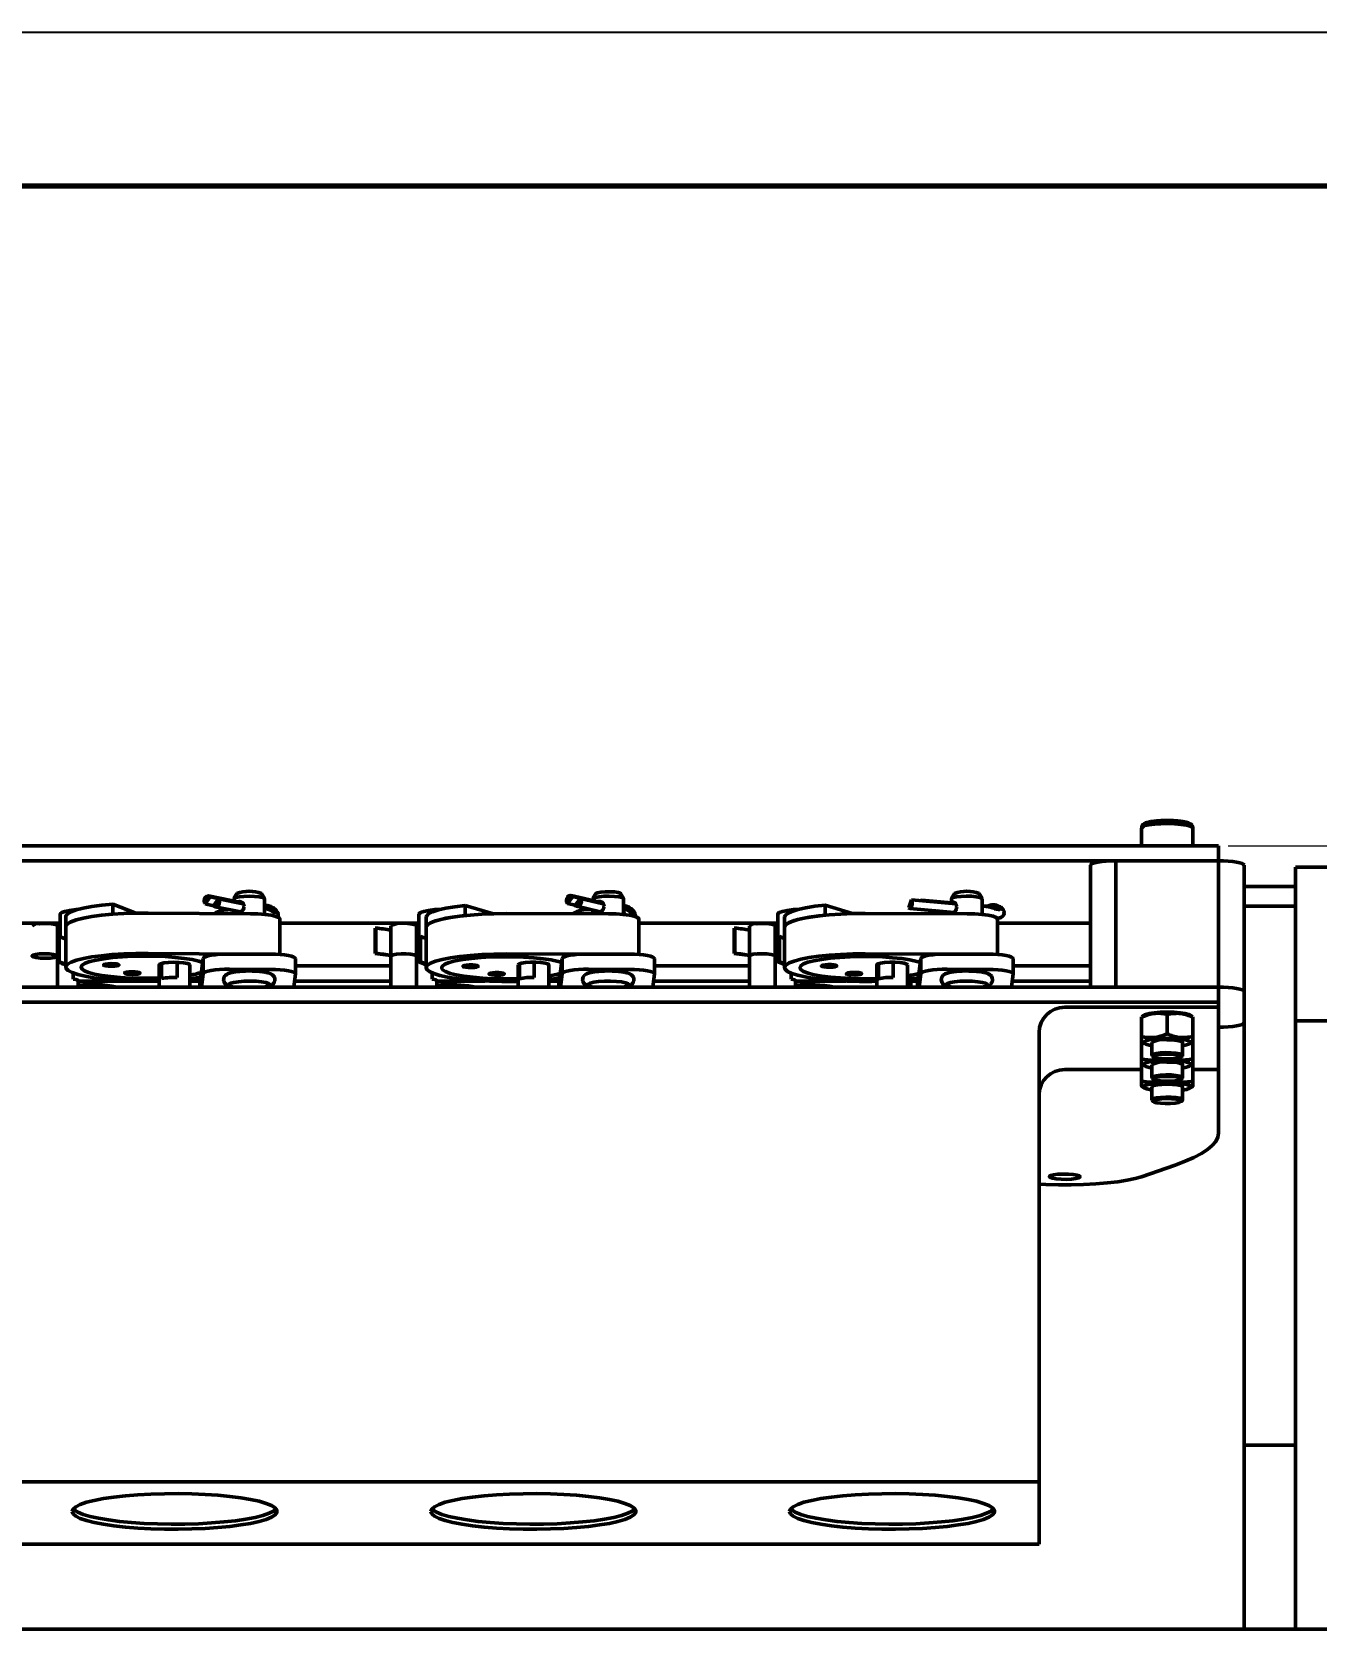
# Model space of a CAD drawing. Header units: millimetres. Extents: x 141 to 982, y 511 to 1105.
# Drawn here: x 687.1 to 770.7, y 1001.3 to 1105.3 of the extents above; entities that cross this region are included whole.
import ezdxf

# ---------------------------------------------------------------- set-up
doc = ezdxf.new("R2010")
doc.units = ezdxf.units.MM
doc.header["$LTSCALE"] = 0.3
doc.layers.add('尺寸线', color=6, linetype='Continuous', lineweight=18)
doc.layers.add('粗实线', color=7, linetype='Continuous', lineweight=50)
doc.styles.add('我的样式', font='romans.shx', dxfattribs={"height": 2.5, "bigfont": 'chineset.shx'})
doc.dimstyles.new('我的样式', dxfattribs={"dimtxt": 2.5, "dimasz": 2.5, "dimexe": 0.75, "dimexo": 0.625, "dimtad": 1, "dimdec": 1, "dimlfac": 3, "dimdsep": 46, "dimtxsty": '我的样式', "dimcen": 2.5, "dimclrd": 256, "dimclre": 256, "dimclrt": 256, "dimadec": 0, "dimazin": 0, "dimtp": 0.018, "dimtm": 0.018, "dimtfac": 1, "dimtdec": 1, "dimtmove": 0, "dimatfit": 3, "dimfxl": 1, "dimlwd": 18, "dimlwe": 18, "dimarcsym": 0})

# ---------------------------------------------------------------- blocks, each defined once
blk = doc.blocks.new('*D20')
at = {"layer": 'Defpoints', "color": 0, "transparency": 16777216}
for p in [(764.31, 1052.44), (787.64, 891.5), (822.7, 891.5)]:
    blk.add_point(p, dxfattribs=at)
at = {"layer": '尺寸线', "linetype": 'Continuous', "lineweight": 18, "transparency": 16777216}
for p, q in [((764.94, 1052.44), (823.45, 1052.44)), ((822.7, 1049.94), (822.7, 894)), ((788.27, 891.5), (823.45, 891.5))]:
    blk.add_line(p, q, dxfattribs=at)
at = {"layer": '尺寸线', "transparency": 16777216}
for points in [[(822.28, 1049.94), (823.12, 1049.94), (822.7, 1052.44)], [(822.28, 894), (823.12, 894), (822.7, 891.5)]]:
    blk.add_solid(points, dxfattribs=at)
at = {"layer": '尺寸线', "transparency": 16777216, "insert": (820.82, 971.52), "char_height": 2.5, "attachment_point": 5, "rotation": 90, "style": '我的样式'}
blk.add_mtext('482.8', dxfattribs=at)

msp = doc.modelspace()

# ---------------------------------------------------------------- linework, layer by layer
at = {"color": 3, "lineweight": -3}
msp.add_line((141.04, 1105.342), (982.04, 1105.342), dxfattribs=at)
at = {"lineweight": 70}
msp.add_line((166.04, 1095.342), (972.04, 1095.342), dxfattribs=at)
at = {"layer": '粗实线'}
for p, q in [((759.312, 1053.585), (759.312, 1052.44)), ((762.645, 1052.44), (762.645, 1053.585)), ((627.645, 1052.44), (764.312, 1052.44)), ((764.312, 1052.44), (764.312, 1051.455)), ((627.645, 1051.455), (764.312, 1051.455)), ((757.645, 1051.455), (757.645, 1043.249)), ((757.645, 1051.455), (764.312, 1051.455)), ((764.312, 1043.249), (764.312, 1051.455)), ((755.978, 1043.249), (755.978, 1051.166)), ((765.978, 1051.166), (765.978, 1042.959)), ((769.312, 1041.05), (769.312, 1051.05)), ((772.645, 1051.05), (769.312, 1051.05)), ((700.469, 1049.327), (700.278, 1049.002)), ((702.267, 1049.002), (702.076, 1049.327)), ((723.818, 1049.327), (723.626, 1049.002)), ((725.616, 1049.002), (725.424, 1049.327)), ((747.145, 1049.327), (746.954, 1049.002)), ((748.943, 1049.002), (748.752, 1049.327)), ((769.312, 1049.784), (765.978, 1049.784)), ((692.395, 1048.642), (692.395, 1047.985)), ((692.395, 1048.642), (693.9, 1048.057)), ((698.735, 1049.106), (698.403, 1048.65)), ((698.944, 1048.54), (698.403, 1048.65)), ((700.844, 1048.721), (698.629, 1049.172)), ((700.882, 1048.668), (698.735, 1049.106)), ((699.276, 1048.996), (698.944, 1048.54)), ((699.05, 1048.474), (700.706, 1048.137)), ((700.882, 1048.668), (699.276, 1048.996)), ((700.272, 1048.984), (700.272, 1048.837)), ((700.272, 1048.225), (700.272, 1048.025)), ((702.272, 1047.972), (702.272, 1048.984)), ((702.303, 1048.379), (702.272, 1048.385)), ((715.308, 1048.556), (715.308, 1047.9)), ((715.308, 1048.556), (717.161, 1048.015)), ((722.317, 1049.135), (721.966, 1048.683)), ((722.462, 1048.567), (721.966, 1048.683)), ((724.263, 1048.72), (722.21, 1049.201)), ((724.296, 1048.67), (722.317, 1049.135)), ((722.813, 1049.018), (722.462, 1048.567)), ((722.569, 1048.501), (724.107, 1048.14)), ((724.296, 1048.67), (722.813, 1049.018)), ((723.621, 1048.984), (723.621, 1048.87)), ((723.621, 1048.254), (723.621, 1048.019)), ((725.621, 1047.972), (725.621, 1048.984)), ((738.738, 1048.578), (738.738, 1047.921)), ((738.738, 1048.578), (740.51, 1048.026)), ((744.175, 1048.397), (744.339, 1048.929)), ((744.23, 1048.364), (747.127, 1048.101)), ((747.226, 1048.666), (744.339, 1048.929)), ((747.2, 1048.697), (745.022, 1048.895)), ((747.226, 1048.666), (745.077, 1048.862)), ((746.949, 1048.984), (746.949, 1048.72)), ((748.949, 1047.972), (748.949, 1048.984)), ((749.157, 1048.519), (748.949, 1048.538)), ((749.212, 1048.486), (748.949, 1048.51)), ((769.312, 1048.501), (765.978, 1048.501)), ((688.978, 1047.404), (679.982, 1047.404)), ((688.812, 1045.267), (688.812, 1047.237)), ((688.978, 1047.982), (688.978, 1046.504)), ((689.337, 1047.823), (689.337, 1047.166)), ((689.337, 1047.166), (689.337, 1044.54)), ((694.704, 1048.063), (701.35, 1048.018)), ((703.272, 1045.363), (703.272, 1047.671)), ((712.312, 1047.404), (703.272, 1047.404)), ((710.478, 1047.237), (710.478, 1045.267)), ((712.145, 1045.267), (712.145, 1047.237)), ((712.312, 1047.982), (712.312, 1046.551)), ((712.782, 1047.785), (712.782, 1047.129)), ((712.782, 1047.129), (712.782, 1044.503)), ((717.983, 1048.026), (724.634, 1048.018)), ((726.621, 1045.363), (726.621, 1047.671)), ((735.645, 1047.404), (726.621, 1047.404)), ((733.812, 1047.237), (733.812, 1045.267)), ((735.478, 1045.267), (735.478, 1047.237)), ((735.645, 1047.982), (735.645, 1046.555)), ((736.086, 1047.794), (736.086, 1047.138)), ((736.086, 1047.138), (736.086, 1044.511)), ((741.327, 1048.035), (747.977, 1048.018)), ((746.949, 1048.117), (746.949, 1048.021)), ((749.949, 1045.363), (749.949, 1047.671)), ((755.978, 1047.404), (749.949, 1047.404)), ((688.876, 1046.525), (688.812, 1046.545)), ((688.905, 1046.528), (688.876, 1046.525)), ((688.876, 1046.525), (688.876, 1044.884)), ((688.905, 1046.528), (688.905, 1044.886)), ((709.507, 1047.085), (709.471, 1047.076)), ((709.471, 1047.076), (709.471, 1045.434)), ((709.507, 1047.085), (709.507, 1045.444)), ((712.383, 1046.527), (712.145, 1046.603)), ((712.413, 1046.53), (712.383, 1046.527)), ((712.383, 1046.527), (712.383, 1044.886)), ((712.413, 1046.53), (712.413, 1044.888)), ((732.858, 1047.086), (732.822, 1047.077)), ((732.822, 1047.077), (732.822, 1045.435)), ((732.858, 1047.086), (732.858, 1045.445)), ((735.727, 1046.527), (735.478, 1046.607)), ((735.757, 1046.53), (735.727, 1046.527)), ((735.727, 1046.527), (735.727, 1044.886)), ((735.757, 1046.53), (735.757, 1044.888)), ((688.759, 1045.318), (688.812, 1045.267)), ((688.812, 1043.249), (688.812, 1045.267)), ((694.704, 1045.437), (701.333, 1045.392)), ((698.043, 1043.249), (698.281, 1045.114)), ((698.281, 1044.129), (698.281, 1045.114)), ((699.984, 1045.397), (702.65, 1045.387)), ((704.279, 1044.113), (704.279, 1045.098)), ((709.507, 1045.444), (709.471, 1045.434)), ((710.478, 1045.267), (710.478, 1043.249)), ((712.145, 1043.249), (712.145, 1045.267)), ((717.983, 1045.4), (723.037, 1045.394)), ((721.38, 1043.249), (721.63, 1045.115)), ((721.63, 1044.13), (721.63, 1045.115)), ((723.335, 1045.397), (726.001, 1045.387)), ((727.628, 1044.112), (727.628, 1045.097)), ((732.858, 1045.445), (732.822, 1045.435)), ((733.812, 1045.267), (733.812, 1043.249)), ((735.456, 1045.301), (735.478, 1045.267)), ((735.478, 1043.249), (735.478, 1045.267)), ((741.327, 1045.409), (746.453, 1045.396)), ((744.712, 1043.249), (744.957, 1045.115)), ((744.957, 1044.13), (744.957, 1045.115)), ((746.661, 1045.397), (749.327, 1045.387)), ((750.956, 1044.113), (750.956, 1045.097)), ((688.876, 1044.884), (688.812, 1044.904)), ((688.905, 1044.886), (688.876, 1044.884)), ((689.826, 1043.77), (689.826, 1044.159)), ((695.42, 1044.689), (695.42, 1043.249)), ((695.576, 1043.797), (695.576, 1044.782)), ((696.585, 1043.875), (696.585, 1044.86)), ((697.42, 1043.249), (697.42, 1044.689)), ((698.169, 1043.249), (698.281, 1044.129)), ((699.984, 1044.412), (702.65, 1044.402)), ((704.279, 1044.106), (704.17, 1043.249)), ((704.279, 1044.622), (710.478, 1044.622)), ((712.383, 1044.886), (712.145, 1044.962)), ((712.413, 1044.888), (712.383, 1044.886)), ((713.181, 1043.767), (713.181, 1044.157)), ((718.754, 1044.689), (718.754, 1043.249)), ((718.853, 1043.779), (718.853, 1044.764)), ((719.803, 1043.878), (719.803, 1044.862)), ((720.754, 1043.249), (720.754, 1044.689)), ((721.512, 1043.249), (721.63, 1044.13)), ((723.335, 1044.413), (726.001, 1044.402)), ((727.628, 1044.106), (727.513, 1043.249)), ((727.628, 1044.622), (733.812, 1044.622)), ((735.727, 1044.886), (735.478, 1044.965)), ((735.757, 1044.888), (735.727, 1044.886)), ((736.516, 1043.767), (736.516, 1044.153)), ((742.087, 1044.689), (742.087, 1043.249)), ((742.199, 1043.784), (742.199, 1044.769)), ((743.164, 1043.877), (743.164, 1044.862)), ((744.087, 1043.249), (744.087, 1044.689)), ((744.841, 1043.249), (744.957, 1044.13)), ((746.661, 1044.412), (749.327, 1044.402)), ((750.955, 1044.106), (750.843, 1043.249)), ((750.956, 1044.622), (755.978, 1044.622)), ((627.645, 1043.249), (764.312, 1043.249)), ((690.145, 1043.249), (690.145, 1043.656)), ((690.145, 1043.637), (695.42, 1043.637)), ((697.42, 1043.637), (697.645, 1043.637)), ((697.645, 1043.637), (698.093, 1043.637)), ((704.219, 1043.637), (710.478, 1043.637)), ((713.478, 1043.249), (713.478, 1043.656)), ((713.478, 1043.637), (716.586, 1043.637)), ((720.754, 1043.637), (720.978, 1043.637)), ((720.978, 1043.637), (721.432, 1043.637)), ((727.565, 1043.637), (733.812, 1043.637)), ((736.812, 1043.249), (736.812, 1043.656)), ((736.812, 1043.637), (740.093, 1043.637)), ((744.087, 1043.637), (744.312, 1043.637)), ((744.312, 1043.788), (744.312, 1043.637)), ((744.312, 1043.249), (744.312, 1043.637)), ((744.312, 1043.637), (744.763, 1043.637)), ((750.894, 1043.637), (755.978, 1043.637)), ((757.645, 1043.249), (764.312, 1043.249)), ((764.312, 1043.249), (764.312, 1042.264)), ((764.312, 1042.264), (627.645, 1042.264)), ((754.312, 1041.936), (764.312, 1041.936)), ((764.312, 1041.936), (764.312, 1042.264)), ((764.312, 1041.936), (764.312, 1037.884)), ((765.978, 1042.959), (765.978, 1042.63)), ((765.978, 1042.63), (765.978, 1013.466)), ((759.51, 1041.438), (759.312, 1041.331)), ((759.312, 1041.306), (759.312, 1040.034)), ((760.978, 1041.473), (760.978, 1040.202)), ((762.645, 1041.331), (762.446, 1041.438)), ((762.645, 1041.306), (762.645, 1040.034)), ((772.645, 1041.05), (769.312, 1041.05)), ((769.312, 1041.05), (769.312, 1013.466)), ((752.645, 1011.078), (752.645, 1040.294)), ((759.312, 1039.676), (759.51, 1039.568)), ((759.312, 1039.676), (759.312, 1038.587)), ((759.978, 1039.65), (759.978, 1038.813)), ((761.978, 1038.813), (761.978, 1039.65)), ((762.446, 1039.568), (762.645, 1039.676)), ((762.645, 1039.676), (762.645, 1038.587)), ((754.312, 1037.884), (759.312, 1037.884)), ((759.312, 1038.228), (759.51, 1038.121)), ((759.312, 1038.228), (759.312, 1037.14)), ((759.978, 1038.203), (759.978, 1037.366)), ((759.994, 1038.782), (760.076, 1038.703)), ((761.881, 1038.703), (761.963, 1038.782)), ((761.978, 1037.366), (761.978, 1038.203)), ((762.446, 1038.121), (762.645, 1038.228)), ((762.645, 1038.228), (762.645, 1037.14)), ((762.645, 1037.884), (764.312, 1037.884)), ((764.312, 1037.884), (764.312, 1033.75)), ((759.299, 1036.788), (759.51, 1036.674)), ((759.978, 1036.756), (759.978, 1035.918)), ((759.994, 1037.335), (760.076, 1037.255)), ((761.881, 1037.255), (761.963, 1037.335)), ((761.978, 1035.918), (761.978, 1036.756)), ((762.446, 1036.674), (762.661, 1036.79)), ((759.994, 1035.888), (760.076, 1035.808)), ((761.881, 1035.808), (761.963, 1035.888)), ((761.496, 1031.679), (759.312, 1030.92)), ((769.312, 1013.466), (765.978, 1013.466)), ((765.978, 1013.466), (765.978, 1001.505)), ((769.312, 1013.466), (769.312, 1001.505)), ((752.645, 1011.078), (639.312, 1011.078)), ((752.645, 1007.026), (752.645, 1011.078)), ((639.312, 1007.026), (752.645, 1007.026)), ((787.645, 1001.505), (614.312, 1001.505))]:
    msp.add_line(p, q, dxfattribs=at)
at = {"layer": '粗实线', "flags": 128}
for points in [[(762.645, 1053.585), (762.618, 1053.637), (762.476, 1053.712), (762.223, 1053.777), (761.877, 1053.828), (761.465, 1053.862), (761.017, 1053.874), (760.566, 1053.865), (760.146, 1053.835), (759.787, 1053.787)], [(755.978, 1051.166), (756.01, 1051.222), (756.105, 1051.277), (756.259, 1051.327), (756.466, 1051.371), (756.719, 1051.407), (757.007, 1051.433), (757.32, 1051.45), (757.645, 1051.455)], [(764.312, 1051.455), (764.637, 1051.45), (764.949, 1051.433), (765.237, 1051.407), (765.49, 1051.371), (765.697, 1051.327), (765.851, 1051.277), (765.946, 1051.222), (765.978, 1051.166)], [(721.966, 1048.683), (721.916, 1048.774), (721.901, 1048.886), (721.921, 1049.001), (721.976, 1049.102), (722.055, 1049.174), (722.148, 1049.205), (722.24, 1049.191), (722.317, 1049.135)], [(725.424, 1049.327), (725.405, 1049.346), (725.27, 1049.396), (725.037, 1049.432), (724.74, 1049.451), (724.425, 1049.448), (724.141, 1049.425), (723.929, 1049.384), (723.822, 1049.333), (723.818, 1049.327)], [(688.978, 1047.982), (688.982, 1048.003), (689.075, 1048.089), (689.287, 1048.168), (689.605, 1048.235), (690.01, 1048.286), (690.112, 1048.295)], [(689.337, 1047.823), (689.343, 1047.868), (689.448, 1048.008), (689.677, 1048.143), (690.025, 1048.27), (690.483, 1048.386), (691.04, 1048.489), (691.683, 1048.574), (692.395, 1048.642)], [(698.403, 1048.65), (698.356, 1048.741), (698.341, 1048.852), (698.361, 1048.968), (698.412, 1049.069), (698.488, 1049.142), (698.575, 1049.174), (698.662, 1049.162), (698.735, 1049.106)], [(698.944, 1048.54), (699.017, 1048.484), (699.103, 1048.472), (699.191, 1048.504), (699.267, 1048.577), (699.318, 1048.678), (699.338, 1048.794), (699.323, 1048.905), (699.276, 1048.996)], [(702.272, 1048.984), (702.256, 1049.016), (702.134, 1049.072), (701.909, 1049.118), (701.607, 1049.148), (701.265, 1049.158), (700.923, 1049.147), (700.624, 1049.116), (700.402, 1049.07), (700.286, 1049.013), (700.272, 1048.984)], [(702.531, 1048.446), (702.521, 1048.423), (702.505, 1048.403), (702.484, 1048.388), (702.458, 1048.377), (702.426, 1048.371), (702.389, 1048.369), (702.348, 1048.372), (702.303, 1048.379)], [(702.755, 1048.173), (702.86, 1048.116), (702.951, 1048.088), (703.011, 1048.095), (703.029, 1048.136), (703.003, 1048.203), (702.936, 1048.284), (702.842, 1048.365), (702.736, 1048.431), (702.638, 1048.47), (702.565, 1048.475), (702.531, 1048.446)], [(712.312, 1047.982), (712.315, 1048.003), (712.408, 1048.089), (712.62, 1048.168), (712.939, 1048.235), (713.344, 1048.286), (713.79, 1048.318)], [(712.782, 1047.785), (712.804, 1047.867), (712.941, 1048.006), (713.202, 1048.14), (713.58, 1048.264), (714.065, 1048.377), (714.646, 1048.475), (715.308, 1048.556)], [(722.462, 1048.567), (722.539, 1048.51), (722.631, 1048.496), (722.724, 1048.528), (722.803, 1048.599), (722.858, 1048.7), (722.878, 1048.815), (722.863, 1048.927), (722.813, 1049.018)], [(725.621, 1048.984), (725.615, 1049.004), (725.516, 1049.062), (725.309, 1049.11), (725.02, 1049.143), (724.682, 1049.157), (724.337, 1049.15), (724.026, 1049.124), (723.787, 1049.08), (723.649, 1049.024), (723.621, 1048.984)], [(725.783, 1048.432), (725.777, 1048.408), (725.766, 1048.389), (725.749, 1048.374), (725.727, 1048.363), (725.7, 1048.357), (725.668, 1048.356), (725.631, 1048.359), (725.621, 1048.361)], [(726.019, 1048.156), (726.121, 1048.097), (726.205, 1048.069), (726.257, 1048.075), (726.268, 1048.116), (726.236, 1048.183), (726.165, 1048.265), (726.07, 1048.347), (725.967, 1048.414), (725.875, 1048.454), (725.809, 1048.461), (725.783, 1048.432)], [(735.645, 1047.982), (735.649, 1048.003), (735.741, 1048.089), (735.954, 1048.168), (736.272, 1048.235), (736.677, 1048.286), (737.039, 1048.313)], [(736.086, 1047.794), (736.123, 1047.902), (736.283, 1048.04), (736.565, 1048.172), (736.963, 1048.294), (737.466, 1048.405), (738.063, 1048.5), (738.738, 1048.578)], [(744.339, 1048.929), (744.376, 1048.856), (744.394, 1048.754), (744.392, 1048.638), (744.369, 1048.526), (744.329, 1048.435), (744.279, 1048.378), (744.224, 1048.365), (744.175, 1048.397)], [(745.077, 1048.862), (745.028, 1048.894), (744.974, 1048.881), (744.963, 1048.872)], [(748.949, 1048.984), (748.925, 1049.021), (748.793, 1049.077), (748.559, 1049.122), (748.251, 1049.15), (747.907, 1049.158), (747.568, 1049.145), (747.275, 1049.112), (747.063, 1049.065), (746.957, 1049.007), (746.949, 1048.984)], [(749.595, 1048.541), (749.665, 1048.564), (749.77, 1048.562), (749.891, 1048.535), (750.008, 1048.489), (750.098, 1048.432), (750.145, 1048.374), (750.142, 1048.326), (750.088, 1048.296), (749.994, 1048.289), (749.876, 1048.307), (749.755, 1048.346)], [(688.812, 1047.237), (688.811, 1047.243), (688.735, 1047.298), (688.544, 1047.343), (688.267, 1047.373), (687.946, 1047.382), (687.63, 1047.368)], [(689.337, 1047.166), (689.346, 1047.22), (689.455, 1047.357), (689.685, 1047.49), (690.031, 1047.616), (690.484, 1047.73), (691.034, 1047.831), (691.666, 1047.916), (692.367, 1047.983), (693.119, 1048.031), (693.904, 1048.057), (694.704, 1048.063)], [(689.337, 1047.166), (689.343, 1047.212), (689.448, 1047.351), (689.677, 1047.487), (690.025, 1047.614), (690.483, 1047.73), (691.04, 1047.832), (691.683, 1047.918), (692.395, 1047.985)], [(701.35, 1048.018), (701.843, 1048.004), (702.3, 1047.969), (702.693, 1047.915), (702.997, 1047.847), (703.194, 1047.767), (703.272, 1047.681), (703.272, 1047.671)], [(712.145, 1047.237), (712.144, 1047.244), (712.065, 1047.299), (711.871, 1047.344), (711.593, 1047.373)], [(712.782, 1047.129), (712.784, 1047.153), (712.868, 1047.291), (713.073, 1047.426), (713.396, 1047.553), (713.828, 1047.67), (714.358, 1047.774), (714.975, 1047.862), (715.663, 1047.933), (716.405, 1047.985), (717.185, 1048.016), (717.983, 1048.026)], [(712.782, 1047.129), (712.804, 1047.211), (712.941, 1047.35), (713.202, 1047.483), (713.58, 1047.608), (714.065, 1047.72), (714.646, 1047.819), (715.308, 1047.9)], [(724.634, 1048.018), (725.129, 1048.007), (725.593, 1047.974), (725.995, 1047.923), (726.313, 1047.856), (726.524, 1047.778), (726.617, 1047.693), (726.621, 1047.671)], [(735.478, 1047.237), (735.478, 1047.242), (735.403, 1047.297), (735.213, 1047.343), (734.937, 1047.373), (734.616, 1047.382), (734.299, 1047.369)], [(736.086, 1047.138), (736.089, 1047.169), (736.179, 1047.307), (736.39, 1047.441), (736.719, 1047.568), (737.155, 1047.684), (737.69, 1047.787), (738.311, 1047.875), (739.002, 1047.945), (739.747, 1047.996), (740.528, 1048.026), (741.327, 1048.035)], [(736.086, 1047.138), (736.123, 1047.245), (736.283, 1047.383), (736.565, 1047.515), (736.963, 1047.638), (737.466, 1047.748), (738.063, 1047.843), (738.738, 1047.921)], [(747.977, 1048.018), (748.472, 1048.006), (748.934, 1047.973), (749.334, 1047.921), (749.648, 1047.854), (749.856, 1047.775), (749.946, 1047.69), (749.949, 1047.671)], [(689.337, 1046.369), (689.153, 1046.443), (688.905, 1046.528)], [(712.782, 1046.383), (712.644, 1046.443), (712.413, 1046.53)], [(736.086, 1046.401), (735.987, 1046.443), (735.757, 1046.53)], [(687.63, 1045.399), (687.366, 1045.366), (687.196, 1045.318), (687.146, 1045.262), (687.221, 1045.207), (687.412, 1045.161), (687.69, 1045.132), (688.011, 1045.123), (688.327, 1045.136), (688.59, 1045.169), (688.76, 1045.217), (688.811, 1045.273), (688.735, 1045.328), (688.544, 1045.374), (688.267, 1045.403), (687.946, 1045.412), (687.63, 1045.399)], [(695.42, 1043.657), (694.89, 1043.645), (694.09, 1043.646), (693.3, 1043.668), (692.538, 1043.71), (691.824, 1043.773), (691.174, 1043.854), (690.604, 1043.952), (690.127, 1044.063), (689.756, 1044.186), (689.498, 1044.318), (689.36, 1044.455), (689.346, 1044.593), (689.455, 1044.731), (689.685, 1044.864), (690.031, 1044.989), (690.484, 1045.104), (691.034, 1045.205), (691.666, 1045.29), (692.367, 1045.357), (693.119, 1045.405), (693.904, 1045.431), (694.704, 1045.437), (694.704, 1045.437)], [(695.42, 1043.834), (694.954, 1043.821), (694.248, 1043.818), (693.548, 1043.836), (692.877, 1043.874), (692.252, 1043.931), (691.692, 1044.006), (691.212, 1044.096), (690.828, 1044.199), (690.549, 1044.312), (690.384, 1044.431), (690.337, 1044.554), (690.411, 1044.676), (690.602, 1044.794), (690.905, 1044.905), (691.312, 1045.005), (691.81, 1045.092), (692.386, 1045.163), (693.023, 1045.216), (693.703, 1045.25), (694.406, 1045.263), (695.111, 1045.256), (695.799, 1045.228), (696.449, 1045.18), (697.044, 1045.114), (697.566, 1045.031), (697.999, 1044.934), (698.248, 1044.857)], [(698.281, 1045.114), (698.32, 1045.171), (698.421, 1045.224), (698.582, 1045.274), (698.795, 1045.317), (699.052, 1045.352), (699.343, 1045.378), (699.658, 1045.393), (699.984, 1045.397)], [(702.65, 1045.387), (702.974, 1045.38), (703.284, 1045.362), (703.569, 1045.335), (703.817, 1045.298), (704.019, 1045.253), (704.166, 1045.202), (704.254, 1045.148), (704.279, 1045.098)], [(710.496, 1045.297), (710.335, 1045.321), (709.471, 1045.434)], [(710.478, 1045.267), (710.497, 1045.298), (710.625, 1045.349), (710.858, 1045.389), (711.16, 1045.41), (711.485, 1045.409), (711.784, 1045.387), (712.011, 1045.346), (712.131, 1045.294), (712.145, 1045.267)], [(712.145, 1045.267), (712.144, 1045.274), (712.065, 1045.329), (711.871, 1045.375), (711.593, 1045.404)], [(718.754, 1043.616), (718.501, 1043.611), (717.701, 1043.606), (716.907, 1043.624), (716.138, 1043.662), (715.413, 1043.721), (714.748, 1043.798), (714.16, 1043.893), (713.664, 1044.001), (713.269, 1044.122), (712.987, 1044.252), (712.824, 1044.388), (712.784, 1044.527), (712.868, 1044.665), (713.073, 1044.8), (713.396, 1044.927), (713.828, 1045.044), (714.358, 1045.148), (714.975, 1045.236), (715.663, 1045.307), (716.405, 1045.359), (717.185, 1045.39), (717.983, 1045.4), (717.983, 1045.4)], [(718.754, 1043.793), (718.532, 1043.786), (717.827, 1043.779), (717.125, 1043.793), (716.446, 1043.828), (715.811, 1043.882), (715.237, 1043.953), (714.742, 1044.041), (714.338, 1044.141), (714.039, 1044.253), (713.852, 1044.371), (713.783, 1044.493), (713.833, 1044.615), (714.002, 1044.735), (714.285, 1044.847), (714.673, 1044.95), (715.155, 1045.039), (715.718, 1045.114), (716.345, 1045.17), (717.018, 1045.208), (717.717, 1045.225), (718.424, 1045.221), (719.116, 1045.197), (719.776, 1045.153), (720.382, 1045.09), (720.919, 1045.01), (721.37, 1044.916), (721.595, 1044.853)], [(721.63, 1045.115), (721.669, 1045.171), (721.771, 1045.225), (721.932, 1045.274), (722.145, 1045.317), (722.402, 1045.352), (722.694, 1045.378), (723.009, 1045.393), (723.335, 1045.397)], [(726.001, 1045.387), (726.325, 1045.38), (726.635, 1045.362), (726.92, 1045.334), (727.167, 1045.297), (727.369, 1045.252), (727.516, 1045.202), (727.604, 1045.147), (727.628, 1045.097)], [(733.832, 1045.299), (733.684, 1045.322), (732.822, 1045.435)], [(735.478, 1045.267), (735.478, 1045.272), (735.403, 1045.327), (735.213, 1045.373), (734.937, 1045.403), (734.616, 1045.412), (734.299, 1045.399)], [(742.087, 1043.626), (741.765, 1043.619), (740.965, 1043.616), (740.172, 1043.634), (739.405, 1043.674), (738.682, 1043.733), (738.021, 1043.811), (737.437, 1043.906), (736.945, 1044.016), (736.556, 1044.137), (736.28, 1044.268), (736.123, 1044.404), (736.089, 1044.543), (736.179, 1044.681), (736.39, 1044.815), (736.719, 1044.942), (737.155, 1045.058), (737.69, 1045.161), (738.311, 1045.249), (739.002, 1045.319), (739.747, 1045.37), (740.528, 1045.4), (741.327, 1045.409), (741.327, 1045.409)], [(742.087, 1043.803), (741.805, 1043.794), (741.099, 1043.788), (740.397, 1043.803), (739.72, 1043.839), (739.088, 1043.893), (738.517, 1043.966), (738.025, 1044.054), (737.626, 1044.155), (737.332, 1044.267), (737.15, 1044.385), (737.086, 1044.507), (737.142, 1044.63), (737.316, 1044.749), (737.604, 1044.861), (737.997, 1044.963), (738.483, 1045.052), (739.049, 1045.125), (739.678, 1045.181), (740.352, 1045.218), (741.053, 1045.234), (741.759, 1045.23), (742.451, 1045.204), (743.108, 1045.159), (743.712, 1045.096), (744.245, 1045.015), (744.692, 1044.92), (744.923, 1044.854)], [(744.957, 1045.115), (744.996, 1045.171), (745.098, 1045.225), (745.259, 1045.274), (745.472, 1045.317), (745.729, 1045.352), (746.021, 1045.378), (746.335, 1045.393), (746.661, 1045.397)], [(749.327, 1045.387), (749.651, 1045.38), (749.962, 1045.362), (750.246, 1045.334), (750.494, 1045.297), (750.696, 1045.253), (750.843, 1045.202), (750.931, 1045.147), (750.956, 1045.097)], [(689.337, 1044.728), (689.153, 1044.802), (688.905, 1044.886)], [(692.506, 1044.607), (692.315, 1044.599), (692.123, 1044.605), (691.958, 1044.623), (691.845, 1044.651), (691.802, 1044.684), (691.835, 1044.717), (691.938, 1044.746), (692.098, 1044.765), (692.288, 1044.773), (692.48, 1044.767), (692.645, 1044.749), (692.758, 1044.722), (692.801, 1044.689), (692.769, 1044.655), (692.665, 1044.627), (692.506, 1044.607)], [(693.458, 1044.237), (693.648, 1044.245), (693.841, 1044.239), (694.006, 1044.221), (694.119, 1044.193), (694.162, 1044.16), (694.129, 1044.127), (694.025, 1044.098), (693.866, 1044.079), (693.676, 1044.071), (693.484, 1044.077), (693.318, 1044.095), (693.206, 1044.122), (693.162, 1044.155), (693.195, 1044.189), (693.299, 1044.217), (693.458, 1044.237)], [(695.42, 1044.689), (695.426, 1044.707), (695.521, 1044.765), (695.725, 1044.814), (696.012, 1044.847), (696.349, 1044.862), (696.695, 1044.856), (697.007, 1044.83), (697.249, 1044.786), (697.39, 1044.731), (697.42, 1044.689)], [(699.984, 1044.412), (699.658, 1044.408), (699.343, 1044.393), (699.052, 1044.367), (698.795, 1044.332), (698.582, 1044.289), (698.421, 1044.24), (698.32, 1044.186), (698.281, 1044.129)], [(704.279, 1044.106), (704.254, 1044.163), (704.166, 1044.218), (704.019, 1044.268), (703.817, 1044.313), (703.569, 1044.35), (703.284, 1044.378), (702.974, 1044.395), (702.65, 1044.402)], [(712.782, 1044.742), (712.644, 1044.802), (712.413, 1044.888)], [(715.92, 1044.529), (715.736, 1044.517), (715.541, 1044.519), (715.365, 1044.534), (715.235, 1044.559), (715.17, 1044.591), (715.18, 1044.625), (715.264, 1044.655), (715.409, 1044.678), (715.593, 1044.689), (715.788, 1044.688), (715.964, 1044.673), (716.094, 1044.648), (716.159, 1044.616), (716.149, 1044.582), (716.065, 1044.551), (715.92, 1044.529)], [(717.113, 1044.181), (717.297, 1044.192), (717.491, 1044.19), (717.668, 1044.175), (717.798, 1044.15), (717.863, 1044.118), (717.853, 1044.084), (717.769, 1044.054), (717.624, 1044.031), (717.44, 1044.02), (717.245, 1044.022), (717.069, 1044.036), (716.939, 1044.062), (716.874, 1044.093), (716.884, 1044.127), (716.968, 1044.158), (717.113, 1044.181)], [(718.754, 1044.689), (718.81, 1044.746), (718.98, 1044.799), (719.243, 1044.838), (719.567, 1044.86), (719.915, 1044.86), (720.243, 1044.84), (720.511, 1044.802), (720.689, 1044.75), (720.754, 1044.691), (720.754, 1044.689)], [(721.497, 1044.123), (721.15, 1044.039), (720.754, 1043.968)], [(723.335, 1044.413), (723.009, 1044.408), (722.694, 1044.393), (722.402, 1044.368), (722.145, 1044.333), (721.932, 1044.29), (721.771, 1044.24), (721.669, 1044.186), (721.63, 1044.13)], [(727.628, 1044.106), (727.604, 1044.162), (727.516, 1044.217), (727.369, 1044.268), (727.167, 1044.312), (726.92, 1044.349), (726.635, 1044.377), (726.325, 1044.395), (726.001, 1044.402)], [(736.086, 1044.709), (735.668, 1044.88), (735.478, 1044.942)], [(736.086, 1044.759), (735.987, 1044.802), (735.757, 1044.888)], [(739.229, 1044.548), (739.043, 1044.537), (738.849, 1044.54), (738.675, 1044.555), (738.549, 1044.581), (738.489, 1044.613), (738.505, 1044.647), (738.594, 1044.677), (738.742, 1044.699), (738.928, 1044.71), (739.122, 1044.707), (739.296, 1044.692), (739.422, 1044.666), (739.482, 1044.633), (739.466, 1044.6), (739.378, 1044.57), (739.229, 1044.548)], [(740.365, 1044.194), (740.55, 1044.204), (740.745, 1044.201), (740.918, 1044.186), (741.045, 1044.16), (741.105, 1044.128), (741.089, 1044.094), (741, 1044.064), (740.851, 1044.042), (740.666, 1044.032), (740.471, 1044.034), (740.298, 1044.05), (740.171, 1044.076), (740.111, 1044.108), (740.127, 1044.142), (740.216, 1044.172), (740.365, 1044.194)], [(742.087, 1044.689), (742.087, 1044.692), (742.153, 1044.751), (742.331, 1044.803), (742.6, 1044.841), (742.929, 1044.86), (743.276, 1044.859), (743.6, 1044.838), (743.863, 1044.799), (744.032, 1044.746), (744.087, 1044.689)], [(746.661, 1044.412), (746.335, 1044.408), (746.021, 1044.393), (745.729, 1044.367), (745.472, 1044.332), (745.259, 1044.289), (745.098, 1044.24), (744.996, 1044.186), (744.957, 1044.13)], [(750.955, 1044.106), (750.931, 1044.163), (750.843, 1044.217), (750.696, 1044.268), (750.494, 1044.313), (750.246, 1044.349), (749.962, 1044.377), (749.651, 1044.395), (749.327, 1044.402)], [(698.126, 1043.9), (697.812, 1043.851), (697.42, 1043.8)], [(702.264, 1043.249), (702.398, 1043.279), (702.559, 1043.343), (702.605, 1043.411), (702.533, 1043.479), (702.349, 1043.54), (702.069, 1043.589), (701.719, 1043.622), (701.328, 1043.635), (700.933, 1043.627), (700.568, 1043.6), (700.266, 1043.555), (700.053, 1043.497), (699.948, 1043.43), (699.961, 1043.361), (700.091, 1043.296), (700.281, 1043.249)], [(713.181, 1043.767), (713.313, 1043.743), (713.41, 1043.714), (713.465, 1043.682), (713.478, 1043.656)], [(715.528, 1043.334), (715.884, 1043.273), (715.985, 1043.249)], [(721.46, 1043.844), (721.383, 1043.832), (720.754, 1043.749)], [(725.613, 1043.249), (725.695, 1043.266), (725.88, 1043.327), (725.954, 1043.395), (725.908, 1043.464), (725.749, 1043.527), (725.489, 1043.579), (725.152, 1043.616), (724.768, 1043.634), (724.371, 1043.631), (723.996, 1043.608), (723.677, 1043.567), (723.441, 1043.511), (723.311, 1043.446), (723.296, 1043.377), (723.4, 1043.31), (723.612, 1043.252), (723.63, 1043.249)], [(736.516, 1043.767), (736.648, 1043.742), (736.744, 1043.713), (736.799, 1043.681), (736.812, 1043.656)], [(744.792, 1043.858), (744.657, 1043.837), (744.087, 1043.761)], [(748.94, 1043.249), (749.13, 1043.296), (749.26, 1043.361), (749.273, 1043.43), (749.169, 1043.497), (748.956, 1043.555), (748.653, 1043.6), (748.289, 1043.627), (747.893, 1043.635), (747.503, 1043.622), (747.153, 1043.589), (746.873, 1043.54), (746.688, 1043.479), (746.616, 1043.411), (746.662, 1043.343), (746.822, 1043.279), (746.957, 1043.249)], [(765.978, 1042.959), (765.946, 1043.016), (765.851, 1043.07), (765.697, 1043.12), (765.49, 1043.164), (765.237, 1043.2), (764.949, 1043.227), (764.637, 1043.243), (764.312, 1043.249)], [(759.51, 1041.438), (759.576, 1041.468), (759.813, 1041.532), (760.145, 1041.582), (760.544, 1041.614), (760.978, 1041.624), (761.413, 1041.614), (761.812, 1041.582), (762.143, 1041.532), (762.381, 1041.468), (762.446, 1041.438)], [(764.312, 1040.644), (764.637, 1040.649), (764.949, 1040.666), (765.237, 1040.693), (765.49, 1040.729), (765.697, 1040.773), (765.851, 1040.823), (765.946, 1040.877), (765.978, 1040.933)], [(759.978, 1039.446), (759.813, 1039.474), (759.576, 1039.539), (759.452, 1039.612), (759.452, 1039.688), (759.576, 1039.761), (759.813, 1039.825), (760.145, 1039.875), (760.544, 1039.907), (760.978, 1039.917), (761.413, 1039.907), (761.812, 1039.875), (762.143, 1039.825), (762.381, 1039.761), (762.504, 1039.688), (762.504, 1039.612), (762.381, 1039.539), (762.143, 1039.474), (761.978, 1039.446)], [(759.994, 1038.782), (759.981, 1038.826), (760.067, 1038.884), (760.264, 1038.934)], [(760.323, 1038.842), (760.136, 1038.793), (760.062, 1038.736), (760.112, 1038.678), (760.279, 1038.628), (760.541, 1038.591), (760.861, 1038.573), (761.198, 1038.576), (761.504, 1038.6), (761.74, 1038.642), (761.873, 1038.696), (761.885, 1038.754), (761.774, 1038.81), (761.556, 1038.854), (761.26, 1038.882), (760.926, 1038.889), (760.599, 1038.875), (760.323, 1038.842)], [(760.264, 1038.934), (760.546, 1038.969), (760.88, 1038.985), (761.227, 1038.981), (761.543, 1038.956), (761.791, 1038.914), (761.941, 1038.859), (761.975, 1038.799), (761.963, 1038.782)], [(760.978, 1039.823), (761.32, 1039.813), (761.621, 1039.783), (761.844, 1039.737), (761.963, 1039.68), (761.978, 1039.65)], [(759.978, 1037.999), (759.813, 1038.027), (759.576, 1038.091), (759.452, 1038.165), (759.452, 1038.241), (759.576, 1038.314), (759.813, 1038.378), (760.145, 1038.428), (760.544, 1038.46), (760.978, 1038.47), (761.413, 1038.46), (761.812, 1038.428), (762.143, 1038.378), (762.381, 1038.314), (762.504, 1038.241), (762.504, 1038.165), (762.381, 1038.091), (762.143, 1038.027), (761.978, 1037.999)], [(760.978, 1038.376), (761.32, 1038.366), (761.621, 1038.336), (761.844, 1038.289), (761.963, 1038.233), (761.978, 1038.203)], [(759.978, 1036.552), (759.914, 1036.562), (759.643, 1036.622), (759.48, 1036.692), (759.438, 1036.768), (759.521, 1036.843), (759.722, 1036.911), (760.025, 1036.966), (760.405, 1037.004), (760.832, 1037.022), (761.27, 1037.018), (761.685, 1036.994), (762.042, 1036.949), (762.313, 1036.889), (762.313, 1036.889)], [(759.978, 1036.756), (759.993, 1036.786), (760.112, 1036.842), (760.335, 1036.889), (760.636, 1036.919), (760.978, 1036.929), (761.32, 1036.919), (761.621, 1036.889), (761.844, 1036.842), (761.963, 1036.786), (761.978, 1036.756)], [(759.994, 1037.335), (759.981, 1037.379), (760.067, 1037.437), (760.264, 1037.487)], [(760.323, 1037.395), (760.136, 1037.346), (760.062, 1037.289), (760.112, 1037.231), (760.279, 1037.18), (760.541, 1037.144), (760.861, 1037.126), (761.198, 1037.129), (761.504, 1037.153), (761.74, 1037.195), (761.873, 1037.249), (761.885, 1037.307), (761.774, 1037.362), (761.556, 1037.407), (761.26, 1037.435), (760.926, 1037.442), (760.599, 1037.428), (760.323, 1037.395)], [(760.264, 1037.487), (760.546, 1037.522), (760.88, 1037.538), (761.227, 1037.534), (761.543, 1037.509), (761.791, 1037.467), (761.941, 1037.412), (761.975, 1037.352), (761.963, 1037.335)], [(762.313, 1036.889), (762.476, 1036.819), (762.518, 1036.743), (762.435, 1036.668), (762.234, 1036.6), (761.978, 1036.552)], [(759.994, 1035.888), (759.981, 1035.932), (760.067, 1035.99), (760.264, 1036.04)], [(760.323, 1035.948), (760.136, 1035.899), (760.062, 1035.842), (760.112, 1035.784), (760.279, 1035.733), (760.541, 1035.697), (760.861, 1035.679), (761.198, 1035.682), (761.504, 1035.706), (761.74, 1035.748), (761.873, 1035.802), (761.885, 1035.86), (761.774, 1035.915), (761.556, 1035.96), (761.26, 1035.988), (760.926, 1035.995), (760.599, 1035.981), (760.323, 1035.948)], [(760.264, 1036.04), (760.546, 1036.075), (760.88, 1036.091), (761.227, 1036.087), (761.543, 1036.062), (761.791, 1036.02), (761.941, 1035.965), (761.975, 1035.905), (761.963, 1035.888)], [(764.312, 1033.75), (764.267, 1033.482), (764.133, 1033.214), (763.909, 1032.949), (763.598, 1032.686), (763.2, 1032.427), (762.715, 1032.172), (762.147, 1031.923), (761.496, 1031.679)], [(759.312, 1030.92), (758.889, 1030.797), (758.368, 1030.687), (757.758, 1030.59), (757.073, 1030.511), (756.328, 1030.449), (755.539, 1030.408), (754.724, 1030.386), (753.899, 1030.386), (753.084, 1030.408), (752.645, 1030.428)], [(753.583, 1031.039), (753.392, 1030.989), (753.313, 1030.93), (753.354, 1030.87), (753.511, 1030.816), (753.764, 1030.775), (754.083, 1030.751), (754.43, 1030.748), (754.762, 1030.765), (755.04, 1030.802), (755.231, 1030.852), (755.31, 1030.911), (755.269, 1030.971), (755.112, 1031.024), (754.859, 1031.066), (754.54, 1031.089), (754.193, 1031.093), (753.861, 1031.075), (753.583, 1031.039)], [(689.755, 1009.159), (689.814, 1009.005), (689.992, 1008.853), (690.284, 1008.707), (690.686, 1008.569), (691.19, 1008.441), (691.787, 1008.327), (692.467, 1008.227), (693.218, 1008.144), (694.025, 1008.079), (694.876, 1008.033), (695.754, 1008.007), (696.644, 1008.002), (697.53, 1008.017), (698.397, 1008.053), (699.228, 1008.109), (700.009, 1008.183), (700.726, 1008.275), (701.366, 1008.382), (701.918, 1008.504), (702.372, 1008.637), (702.719, 1008.779), (702.955, 1008.928), (703.073, 1009.082), (703.073, 1009.236), (702.955, 1009.389), (702.719, 1009.539), (702.372, 1009.681), (701.918, 1009.814), (701.366, 1009.935), (700.726, 1010.043), (700.009, 1010.135), (699.228, 1010.209), (698.397, 1010.265), (697.53, 1010.3), (696.644, 1010.316), (695.754, 1010.311), (694.876, 1010.285), (694.025, 1010.239), (693.218, 1010.174), (692.467, 1010.091), (691.787, 1009.991), (691.19, 1009.876), (690.686, 1009.749), (690.284, 1009.611), (689.992, 1009.465), (689.814, 1009.313), (689.755, 1009.159)], [(713.088, 1009.159), (713.148, 1009.005), (713.325, 1008.853), (713.617, 1008.707), (714.019, 1008.569), (714.523, 1008.441), (715.12, 1008.327), (715.8, 1008.227), (716.551, 1008.144), (717.359, 1008.079), (718.209, 1008.033), (719.088, 1008.007), (719.978, 1008.002), (720.864, 1008.017), (721.73, 1008.053), (722.561, 1008.109), (723.342, 1008.183), (724.059, 1008.275), (724.699, 1008.382), (725.251, 1008.504), (725.705, 1008.637), (726.053, 1008.779), (726.288, 1008.928), (726.407, 1009.082), (726.407, 1009.236), (726.288, 1009.389), (726.053, 1009.539), (725.705, 1009.681), (725.251, 1009.814), (724.699, 1009.935), (724.059, 1010.043), (723.342, 1010.135), (722.561, 1010.209), (721.73, 1010.265), (720.864, 1010.3), (719.978, 1010.316), (719.088, 1010.311), (718.209, 1010.285), (717.359, 1010.239), (716.551, 1010.174), (715.8, 1010.091), (715.12, 1009.991), (714.523, 1009.876), (714.019, 1009.749), (713.617, 1009.611), (713.325, 1009.465), (713.148, 1009.313), (713.088, 1009.159)], [(736.422, 1009.159), (736.481, 1009.005), (736.658, 1008.853), (736.951, 1008.707), (737.352, 1008.569), (737.856, 1008.441), (738.454, 1008.327), (739.134, 1008.227), (739.884, 1008.144), (740.692, 1008.079), (741.543, 1008.033), (742.421, 1008.007), (743.311, 1008.002), (744.197, 1008.017), (745.063, 1008.053), (745.894, 1008.109), (746.675, 1008.183), (747.392, 1008.275), (748.033, 1008.382), (748.584, 1008.504), (749.038, 1008.637), (749.386, 1008.779), (749.621, 1008.928), (749.74, 1009.082), (749.74, 1009.236), (749.621, 1009.389), (749.386, 1009.539), (749.038, 1009.681), (748.584, 1009.814), (748.033, 1009.935), (747.392, 1010.043), (746.675, 1010.135), (745.894, 1010.209), (745.063, 1010.265), (744.197, 1010.3), (743.311, 1010.316), (742.421, 1010.311), (741.543, 1010.285), (740.692, 1010.239), (739.884, 1010.174), (739.134, 1010.091), (738.454, 1009.991), (737.856, 1009.876), (737.352, 1009.749), (736.951, 1009.611), (736.658, 1009.465), (736.481, 1009.313), (736.422, 1009.159)], [(703.021, 1009.323), (702.851, 1009.181), (702.559, 1009.035), (702.158, 1008.897), (701.654, 1008.77), (701.056, 1008.655), (700.376, 1008.555), (699.625, 1008.472), (698.818, 1008.407), (697.967, 1008.361), (697.089, 1008.335), (696.199, 1008.33), (695.313, 1008.346), (694.446, 1008.381), (693.615, 1008.437), (692.834, 1008.511), (692.117, 1008.603), (691.477, 1008.711), (690.925, 1008.832), (690.471, 1008.965), (690.124, 1009.107), (689.888, 1009.257), (689.822, 1009.323)], [(726.354, 1009.323), (726.185, 1009.181), (725.893, 1009.035), (725.491, 1008.897), (724.987, 1008.77), (724.389, 1008.655), (723.709, 1008.555), (722.959, 1008.472), (722.151, 1008.407), (721.3, 1008.361), (720.422, 1008.335), (719.532, 1008.33), (718.646, 1008.346), (717.78, 1008.381), (716.949, 1008.437), (716.168, 1008.511), (715.451, 1008.603), (714.811, 1008.711), (714.259, 1008.832), (713.805, 1008.965), (713.457, 1009.107), (713.222, 1009.257), (713.156, 1009.323)], [(749.688, 1009.323), (749.518, 1009.181), (749.226, 1009.035), (748.824, 1008.897), (748.32, 1008.77), (747.723, 1008.655), (747.043, 1008.555), (746.292, 1008.472), (745.484, 1008.407), (744.634, 1008.361), (743.756, 1008.335), (742.865, 1008.33), (741.979, 1008.346), (741.113, 1008.381), (740.282, 1008.437), (739.501, 1008.511), (738.784, 1008.603), (738.144, 1008.711), (737.592, 1008.832), (737.138, 1008.965), (736.79, 1009.107), (736.555, 1009.257), (736.489, 1009.323)]]:
    msp.add_lwpolyline(points, dxfattribs=at)
at = {"layer": '粗实线'}
for centre, radius, start, end in [((759.744, 1053.229), 0.56, 85.58483, 140.53204), ((701.272, 1047.274), 2.204, 68.62757, 111.37243), ((747.949, 1047.275), 2.203, 68.61284, 111.38716), ((699.991, 1046.191), 2.092, 90.3431, 118.26191), ((701.958, 1047.022), 1.4, 55.30335, 75.70397), ((723.32, 1046.376), 1.923, 86.31137, 121.21877), ((725.157, 1046.955), 1.478, 54.33489, 71.71629), ((725.305, 1048.168), 0.351, 334.29223, 25.70777), ((746.152, 1047.427), 0.774, 95.94679, 129.53699), ((749.32, 1049.094), 0.617, 259.94962, 296.51593), ((749.021, 1046.614), 1.882, 67.01233, 84.1638), ((687.546, 1046.717), 0.657, 82.69861, 127.64759), ((711.228, 1045.732), 1.681, 77.4639, 116.47611), ((734.215, 1046.71), 0.664, 82.75264, 127.46752), ((706.805, 1023.001), 24.236, 81.28154, 83.5973), ((730.161, 1023.151), 24.086, 81.28274, 83.57079), ((706.822, 1021.497), 24.097, 81.18707, 83.60258), ((730.167, 1021.561), 24.035, 81.18135, 83.57203), ((734.215, 1044.74), 0.664, 82.75264, 127.46752), ((687.568, 1040.843), 4.224, 65.24874, 72.88126), ((696.458, 1049.909), 5.964, 279.28681, 286.61721), ((711.08, 1041.266), 3.823, 63.56351, 73.82944), ((719.817, 1050.289), 6.39, 278.42704, 285.23948), ((743.142, 1050.2), 6.291, 278.64442, 285.56005), ((743.195, 1049.95), 6.035, 278.49746, 285.70701), ((689.862, 1043.367), 0.405, 45.63385, 95.06032), ((690.984, 1035.032), 8.384, 78.52768, 95.74229), ((696.384, 1039.928), 3.952, 87.08166, 101.79751), ((714.303, 1033.108), 10.299, 83.17074, 94.5933), ((719.662, 1040.59), 3.29, 87.54965, 104.24265), ((737.635, 1034.72), 8.693, 78.83567, 95.4343), ((743.011, 1040.424), 3.457, 87.45821, 103.59445), ((754.299, 1040.281), 1.654, 89.56488, 179.55793), ((760.728, 1038.295), 1.548, 80.71597, 118.98617), ((754.299, 1036.23), 1.654, 89.56468, 179.55812), ((760.728, 1036.848), 1.548, 80.71553, 118.98661)]:
    msp.add_arc(centre, radius, start, end, dxfattribs=at)
for points, knots in [([(759.922, 1054.003), (759.873, 1053.993), (759.723, 1053.964), (759.563, 1053.913), (759.428, 1053.833), (759.329, 1053.725), (759.32, 1053.627), (759.316, 1053.585)], [0, 0, 0, 0, 0.1662336, 0.5072341, 0.7031694, 0.8722974, 1, 1, 1, 1]), ([(762.644, 1053.58), (762.644, 1053.582), (762.657, 1053.631), (762.613, 1053.731), (762.534, 1053.828), (762.423, 1053.897), (762.263, 1053.956), (762.01, 1054.012), (761.67, 1054.054), (761.28, 1054.079), (760.875, 1054.083), (760.48, 1054.069), (760.157, 1054.041), (759.989, 1054.014), (759.922, 1054.003)], [0, 0, 0, 0, 0.0021114, 0.056216, 0.1037076, 0.164524, 0.2540655, 0.3654833, 0.4823155, 0.5943867, 0.7051095, 0.8156494, 0.9266107, 1, 1, 1, 1]), ([(700.938, 1048.491), (700.934, 1048.453), (700.926, 1048.376), (700.87, 1048.27), (700.79, 1048.183), (700.694, 1048.123), (700.6, 1048.1), (700.521, 1048.116), (700.471, 1048.147), (700.454, 1048.181), (700.45, 1048.189)], [0, 0, 0, 0, 0.13494042, 0.26965457, 0.40987992, 0.55429064, 0.69295986, 0.82546006, 0.95987545, 1, 1, 1, 1]), ([(700.553, 1048.78), (700.568, 1048.79), (700.609, 1048.816), (700.69, 1048.815), (700.781, 1048.782), (700.863, 1048.713), (700.925, 1048.613), (700.933, 1048.532), (700.938, 1048.491)], [0, 0, 0, 0, 0.1050472, 0.2793131, 0.4501127, 0.6277974, 0.8136858, 1, 1, 1, 1]), ([(703.141, 1047.79), (703.144, 1047.796), (703.166, 1047.834), (703.166, 1047.917), (703.148, 1048.026), (703.092, 1048.143), (702.994, 1048.265), (702.844, 1048.393), (702.662, 1048.501), (702.495, 1048.552), (702.354, 1048.555), (702.291, 1048.524), (702.272, 1048.515)], [0, 0, 0, 0, 0.0129126, 0.0962898, 0.1764124, 0.2682989, 0.4019179, 0.5379402, 0.6812558, 0.8453309, 0.954124, 1, 1, 1, 1]), ([(724.352, 1048.495), (724.348, 1048.456), (724.34, 1048.38), (724.283, 1048.275), (724.2, 1048.188), (724.1, 1048.13), (724.001, 1048.108), (723.917, 1048.124), (723.861, 1048.157), (723.842, 1048.194), (723.837, 1048.203)], [0, 0, 0, 0, 0.1337707, 0.2673412, 0.4063741, 0.5495424, 0.6870253, 0.8183935, 0.9516572, 1, 1, 1, 1]), ([(723.957, 1048.791), (723.971, 1048.8), (724.013, 1048.824), (724.096, 1048.822), (724.191, 1048.788), (724.275, 1048.717), (724.339, 1048.616), (724.347, 1048.535), (724.352, 1048.495)], [0, 0, 0, 0, 0.0938628, 0.2703025, 0.4432358, 0.6231316, 0.8113434, 1, 1, 1, 1]), ([(726.387, 1047.823), (726.391, 1047.847), (726.399, 1047.905), (726.378, 1047.998), (726.327, 1048.108), (726.235, 1048.225), (726.094, 1048.353), (725.925, 1048.462), (725.775, 1048.533), (725.665, 1048.531), (725.621, 1048.53)], [0, 0, 0, 0, 0.0625044, 0.1488811, 0.2481793, 0.3988065, 0.5496547, 0.7077126, 0.8831119, 1, 1, 1, 1]), ([(747.286, 1048.458), (747.283, 1048.419), (747.277, 1048.342), (747.233, 1048.233), (747.173, 1048.14), (747.106, 1048.075), (747.047, 1048.047), (747.004, 1048.059), (746.982, 1048.084), (746.977, 1048.112), (746.976, 1048.115)], [0, 0, 0, 0, 0.1383942, 0.27655889, 0.42037386, 0.56847302, 0.71069463, 0.84658596, 0.98444233, 1, 1, 1, 1]), ([(747.013, 1048.714), (747.024, 1048.729), (747.048, 1048.762), (747.104, 1048.768), (747.167, 1048.739), (747.227, 1048.675), (747.276, 1048.578), (747.283, 1048.498), (747.286, 1048.458)], [0, 0, 0, 0, 0.1403146, 0.3077117, 0.4717797, 0.6424549, 0.8210273, 1, 1, 1, 1]), ([(749.349, 1048.526), (749.35, 1048.527), (749.355, 1048.53), (749.329, 1048.52), (749.266, 1048.513), (749.196, 1048.517), (749.157, 1048.519)], [0, 0, 0, 0, 0.0474624, 0.3222996, 0.6307451, 1, 1, 1, 1]), ([(749.883, 1047.726), (749.951, 1047.725), (750.074, 1047.723), (750.224, 1047.794), (750.323, 1047.899), (750.371, 1048.023), (750.369, 1048.149), (750.328, 1048.261), (750.256, 1048.359), (750.137, 1048.457), (749.965, 1048.541), (749.753, 1048.596), (749.567, 1048.606), (749.426, 1048.575), (749.359, 1048.532), (749.34, 1048.52)], [0, 0, 0, 0, 0.106145, 0.1883967, 0.253623, 0.3180725, 0.3814322, 0.4379399, 0.4971271, 0.5727465, 0.681298, 0.7741962, 0.8779865, 0.965043, 1, 1, 1, 1]), ([(701.297, 1044.294), (701.233, 1044.295), (701.037, 1044.297), (700.717, 1044.279), (700.369, 1044.244), (700.07, 1044.187), (699.867, 1044.12), (699.699, 1044.002), (699.607, 1043.835), (699.6, 1043.667), (699.658, 1043.524), (699.752, 1043.422), (699.87, 1043.35), (700.015, 1043.293), (700.16, 1043.264), (700.237, 1043.249)], [0, 0, 0, 0, 0.05268677, 0.15924419, 0.26658072, 0.37657052, 0.49586749, 0.57504881, 0.62891391, 0.68054048, 0.72987231, 0.77581638, 0.83158269, 0.91084881, 1, 1, 1, 1]), ([(702.319, 1043.249), (702.326, 1043.25), (702.44, 1043.269), (702.579, 1043.309), (702.741, 1043.383), (702.865, 1043.487), (702.942, 1043.645), (702.942, 1043.812), (702.879, 1043.951), (702.783, 1044.049), (702.663, 1044.12), (702.495, 1044.18), (702.238, 1044.235), (701.891, 1044.275), (701.563, 1044.295), (701.364, 1044.294), (701.297, 1044.294)], [0, 0, 0, 0, 0.0081395, 0.1254138, 0.1970499, 0.2623797, 0.3165926, 0.3689741, 0.4182709, 0.4652617, 0.523948, 0.6079022, 0.718923, 0.8351791, 0.9451819, 1, 1, 1, 1]), ([(724.73, 1044.294), (724.637, 1044.295), (724.413, 1044.298), (724.065, 1044.279), (723.717, 1044.244), (723.418, 1044.186), (723.215, 1044.12), (723.047, 1044.002), (722.955, 1043.834), (722.949, 1043.665), (723.008, 1043.523), (723.102, 1043.422), (723.219, 1043.349), (723.364, 1043.293), (723.509, 1043.264), (723.585, 1043.249)], [0, 0, 0, 0, 0.0741006, 0.1782847, 0.2832317, 0.3907812, 0.5074651, 0.5849909, 0.6376467, 0.6881154, 0.7362787, 0.7812172, 0.8358875, 0.9136391, 1, 1, 1, 1]), ([(725.659, 1043.249), (725.741, 1043.266), (725.902, 1043.299), (726.064, 1043.366), (726.21, 1043.48), (726.291, 1043.646), (726.29, 1043.813), (726.227, 1043.951), (726.131, 1044.049), (726.011, 1044.12), (725.843, 1044.18), (725.586, 1044.235), (725.239, 1044.274), (724.938, 1044.294), (724.768, 1044.294), (724.73, 1044.294)], [0, 0, 0, 0, 0.1002079, 0.195667, 0.270066, 0.3256441, 0.3791658, 0.4295092, 0.4775323, 0.5375624, 0.6234568, 0.7368563, 0.8556032, 0.9679851, 1, 1, 1, 1]), ([(748.016, 1044.294), (747.983, 1044.295), (747.822, 1044.299), (747.527, 1044.288), (747.164, 1044.259), (746.847, 1044.21), (746.631, 1044.151), (746.475, 1044.077), (746.354, 1043.973), (746.279, 1043.816), (746.28, 1043.649), (746.343, 1043.511), (746.44, 1043.413), (746.561, 1043.342), (746.705, 1043.289), (746.847, 1043.262), (746.916, 1043.249)], [0, 0, 0, 0, 0.0261525, 0.131296, 0.2368995, 0.3442651, 0.4572309, 0.5241459, 0.5860405, 0.6386645, 0.6895507, 0.737343, 0.783057, 0.8403955, 0.9224945, 1, 1, 1, 1]), ([(749.235, 1043.308), (749.275, 1043.323), (749.367, 1043.357), (749.491, 1043.434), (749.596, 1043.58), (749.628, 1043.749), (749.584, 1043.904), (749.496, 1044.017), (749.387, 1044.096), (749.233, 1044.162), (749.008, 1044.218), (748.684, 1044.264), (748.348, 1044.291), (748.114, 1044.293), (748.016, 1044.294)], [0, 0, 0, 0, 0.0684469, 0.1550972, 0.2177213, 0.2773453, 0.3376127, 0.3900718, 0.4490328, 0.5310456, 0.662511, 0.7822491, 0.9076899, 1, 1, 1, 1]), ([(748.977, 1043.249), (749.032, 1043.258), (749.128, 1043.274), (749.202, 1043.298), (749.235, 1043.308)], [0, 0, 0, 0, 0.5650692, 1, 1, 1, 1]), ([(759.312, 1041.306), (759.609, 1041.413), (760.166, 1041.611), (760.72, 1041.517), (760.978, 1041.473)], [0, 0, 0, 0, 0.5347161, 1, 1, 1, 1]), ([(760.978, 1041.473), (761.276, 1041.52), (761.833, 1041.607), (762.387, 1041.402), (762.645, 1041.306)], [0, 0, 0, 0, 0.5347162, 1, 1, 1, 1]), ([(760.978, 1040.202), (760.68, 1040.095), (760.124, 1039.896), (759.569, 1039.991), (759.312, 1040.034)], [0, 0, 0, 0, 0.5347167, 1, 1, 1, 1]), ([(759.312, 1040.034), (759.312, 1039.935), (759.312, 1039.724), (759.312, 1039.708), (759.312, 1039.699)], [0, 0, 0, 0, 0.4703483, 1, 1, 1, 1]), ([(762.645, 1040.034), (762.347, 1039.988), (761.79, 1039.901), (761.236, 1040.106), (760.978, 1040.202)], [0, 0, 0, 0, 0.5347162, 1, 1, 1, 1]), ([(762.645, 1039.699), (762.645, 1039.708), (762.645, 1039.724), (762.645, 1039.935), (762.645, 1040.034)], [0, 0, 0, 0, 0.5296517, 1, 1, 1, 1]), ([(760.419, 1038.607), (760.308, 1038.572), (759.938, 1038.455), (759.569, 1038.533), (759.312, 1038.587)], [0, 0, 0, 0, 0.3000747, 1, 1, 1, 1]), ([(759.312, 1038.587), (759.312, 1038.488), (759.312, 1038.277), (759.312, 1038.26), (759.312, 1038.252)], [0, 0, 0, 0, 0.4703485, 1, 1, 1, 1]), ([(762.645, 1038.587), (762.347, 1038.528), (761.965, 1038.452), (761.585, 1038.576), (761.501, 1038.604)], [0, 0, 0, 0, 0.7798392, 1, 1, 1, 1]), ([(762.645, 1038.252), (762.645, 1038.26), (762.645, 1038.277), (762.645, 1038.488), (762.645, 1038.587)], [0, 0, 0, 0, 0.5296515, 1, 1, 1, 1]), ([(760.422, 1037.16), (760.251, 1037.117), (759.877, 1037.022), (759.511, 1037.099), (759.312, 1037.14)], [0, 0, 0, 0, 0.4546775, 1, 1, 1, 1]), ([(759.312, 1037.14), (759.312, 1036.996), (759.312, 1036.786), (759.312, 1036.805), (759.312, 1036.811)], [0, 0, 0, 0, 0.68773481, 1, 1, 1, 1]), ([(762.645, 1037.14), (762.347, 1037.081), (761.965, 1037.005), (761.585, 1037.129), (761.501, 1037.157)], [0, 0, 0, 0, 0.779839, 1, 1, 1, 1]), ([(762.645, 1036.82), (762.645, 1036.814), (762.645, 1036.8), (762.645, 1037.013), (762.645, 1037.14)], [0, 0, 0, 0, 0.4024505, 1, 1, 1, 1])]:
    msp.add_open_spline(points, degree=3, knots=knots, dxfattribs=at)

# ---------------------------------------------------------------- dimensions: what is measured, and where the dimension line sits
at = {"layer": '尺寸线'}
dim = msp.add_linear_dim(base=(822.7, 891.505), p1=(764.312, 1052.44), p2=(787.645, 891.505), angle=90, dimstyle='我的样式', dxfattribs=at)
dim.commit()
dim.dimension.update_dxf_attribs({"geometry": '*D20', "text_midpoint": (822.7, 971.52), "dimtype": 160})

doc.saveas('drawing.dxf')
